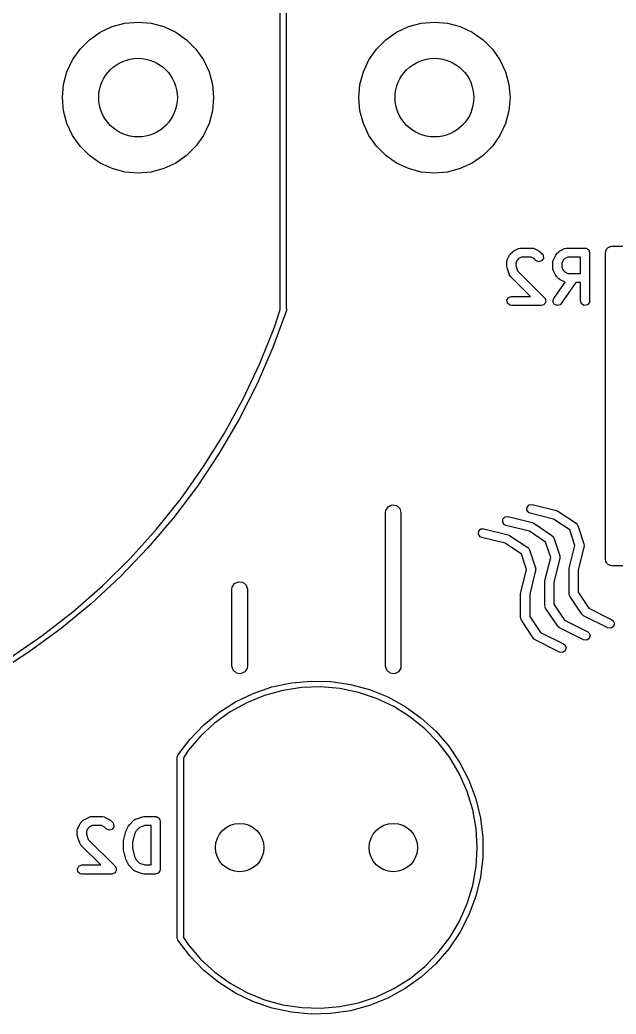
# Model space of a CAD drawing. Extents: x 101.3 to 159.9, y -98.9 to -67.7.
# Drawn here: x 136.15 to 146, y -97.15 to -80.72 of the extents above; entities that cross this region are included whole.
import ezdxf

# ---------------------------------------------------------------- set-up
doc = ezdxf.new("R2010")
doc.units = 0
doc.layers.add('BLACK', color=7, linetype='CONTINUOUS')

msp = doc.modelspace()

# ---------------------------------------------------------------- linework, layer by layer
at = {"layer": 'BLACK', "linetype": 'CONTINUOUS'}
for p, q in [((140.4492, -85.5), (140.4492, -78.508244)), ((140.5508, -78.5), (140.5508, -85.48342)), ((137.475, -80.917468), (137.672475, -80.825384)), ((137.672475, -80.825384), (137.88294, -80.76899)), ((137.88294, -80.76899), (138.1, -80.75)), ((138.1, -80.75), (138.31706, -80.76899)), ((138.31706, -80.76899), (138.527525, -80.825384)), ((138.527525, -80.825384), (138.725, -80.917468)), ((142.375, -80.917468), (142.572475, -80.825384)), ((142.572475, -80.825384), (142.78294, -80.76899)), ((142.78294, -80.76899), (143, -80.75)), ((143, -80.75), (143.21706, -80.76899)), ((143.21706, -80.76899), (143.427525, -80.825384)), ((143.427525, -80.825384), (143.625, -80.917468)), ((137.296515, -81.042444), (137.475, -80.917468)), ((138.725, -80.917468), (138.903485, -81.042444)), ((142.196515, -81.042444), (142.375, -80.917468)), ((143.625, -80.917468), (143.803485, -81.042444)), ((137.017468, -81.375), (137.142444, -81.196515)), ((137.142444, -81.196515), (137.296515, -81.042444)), ((138.903485, -81.042444), (139.057556, -81.196515)), ((139.057556, -81.196515), (139.182532, -81.375)), ((141.917468, -81.375), (142.042444, -81.196515)), ((142.042444, -81.196515), (142.196515, -81.042444)), ((143.803485, -81.042444), (143.957556, -81.196515)), ((143.957556, -81.196515), (144.082532, -81.375)), ((136.925384, -81.572475), (137.017468, -81.375)), ((139.182532, -81.375), (139.274616, -81.572475)), ((141.825384, -81.572475), (141.917468, -81.375)), ((144.082532, -81.375), (144.174616, -81.572475)), ((136.86899, -81.78294), (136.925384, -81.572475)), ((139.274616, -81.572475), (139.33101, -81.78294)), ((141.76899, -81.78294), (141.825384, -81.572475)), ((144.174616, -81.572475), (144.23101, -81.78294)), ((136.85, -82), (136.86899, -81.78294)), ((139.33101, -81.78294), (139.35, -82)), ((141.75, -82), (141.76899, -81.78294)), ((144.23101, -81.78294), (144.25, -82)), ((136.86899, -82.21706), (136.85, -82)), ((139.35, -82), (139.33101, -82.21706)), ((141.76899, -82.21706), (141.75, -82)), ((144.25, -82), (144.23101, -82.21706)), ((136.925384, -82.427525), (136.86899, -82.21706)), ((139.33101, -82.21706), (139.274616, -82.427525)), ((141.825384, -82.427525), (141.76899, -82.21706)), ((144.23101, -82.21706), (144.174616, -82.427525)), ((137.017468, -82.625), (136.925384, -82.427525)), ((139.274616, -82.427525), (139.182532, -82.625)), ((141.917468, -82.625), (141.825384, -82.427525)), ((144.174616, -82.427525), (144.082532, -82.625)), ((137.142444, -82.803485), (137.017468, -82.625)), ((139.182532, -82.625), (139.057556, -82.803485)), ((142.042444, -82.803485), (141.917468, -82.625)), ((144.082532, -82.625), (143.957556, -82.803485)), ((137.296515, -82.957556), (137.142444, -82.803485)), ((139.057556, -82.803485), (138.903485, -82.957556)), ((142.196515, -82.957556), (142.042444, -82.803485)), ((143.957556, -82.803485), (143.803485, -82.957556)), ((137.475, -83.082532), (137.296515, -82.957556)), ((138.903485, -82.957556), (138.725, -83.082532)), ((142.375, -83.082532), (142.196515, -82.957556)), ((143.803485, -82.957556), (143.625, -83.082532)), ((137.672475, -83.174616), (137.475, -83.082532)), ((137.88294, -83.23101), (137.672475, -83.174616)), ((138.527525, -83.174616), (138.31706, -83.23101)), ((138.725, -83.082532), (138.527525, -83.174616)), ((142.572475, -83.174616), (142.375, -83.082532)), ((142.78294, -83.23101), (142.572475, -83.174616)), ((143.427525, -83.174616), (143.21706, -83.23101)), ((143.625, -83.082532), (143.427525, -83.174616)), ((138.1, -83.25), (137.88294, -83.23101)), ((138.31706, -83.23101), (138.1, -83.25)), ((143, -83.25), (142.78294, -83.23101)), ((143.21706, -83.23101), (143, -83.25)), ((144.390268, -84.495213), (144.415235, -84.487786)), ((144.415235, -84.487786), (144.419596, -84.488828)), ((144.419596, -84.488828), (144.423809, -84.487295)), ((144.423809, -84.487295), (144.614285, -84.487295)), ((144.614285, -84.487295), (144.639937, -84.491818)), ((144.639937, -84.491818), (144.643372, -84.4947)), ((145.152172, -84.495213), (145.177139, -84.487787)), ((145.177139, -84.487787), (145.181499, -84.488828)), ((145.181499, -84.488828), (145.185713, -84.487295)), ((145.185713, -84.487295), (145.490475, -84.487295)), ((145.490475, -84.487295), (145.500216, -84.489012)), ((145.500216, -84.489012), (145.503499, -84.488434)), ((145.503499, -84.488434), (145.506384, -84.4901)), ((145.506384, -84.4901), (145.516127, -84.491818)), ((145.516127, -84.491818), (145.531054, -84.504343)), ((145.847804, -84.500281), (145.860822, -84.490822)), ((145.860822, -84.490822), (145.870281, -84.477804)), ((145.870281, -84.477804), (145.885585, -84.472831)), ((145.885585, -84.472831), (145.898604, -84.463373)), ((145.898604, -84.463373), (145.914695, -84.463373)), ((145.914695, -84.463373), (145.93, -84.4584)), ((145.93, -84.4584), (148.47, -84.4584)), ((144.204346, -84.681135), (144.242441, -84.604944)), ((144.242441, -84.604944), (144.255799, -84.586933)), ((144.255799, -84.586933), (144.25649, -84.585452)), ((144.25649, -84.585452), (144.294585, -84.547357)), ((144.294585, -84.547357), (144.312951, -84.534497)), ((144.312951, -84.534497), (144.314077, -84.533308)), ((144.314077, -84.533308), (144.390268, -84.495213)), ((144.441514, -84.637295), (144.392044, -84.662029)), ((144.59658, -84.637295), (144.441514, -84.637295)), ((144.646048, -84.662029), (144.59658, -84.637295)), ((144.643372, -84.4947), (144.647826, -84.495213)), ((144.647826, -84.495213), (144.724016, -84.533308)), ((144.724016, -84.533308), (144.742024, -84.546664)), ((144.742024, -84.546664), (144.743507, -84.547356)), ((144.743507, -84.547356), (144.781603, -84.585451)), ((144.801016, -84.657895), (144.77159, -84.699921)), ((144.781603, -84.585451), (144.796544, -84.606788)), ((144.796544, -84.606788), (144.801016, -84.657895)), ((144.96625, -84.681135), (145.004346, -84.604944)), ((145.004346, -84.604944), (145.017702, -84.586936)), ((145.017702, -84.586936), (145.018395, -84.585452)), ((145.018395, -84.585452), (145.05649, -84.547357)), ((145.05649, -84.547357), (145.074856, -84.534497)), ((145.074856, -84.534497), (145.075982, -84.533308)), ((145.075982, -84.533308), (145.152172, -84.495213)), ((145.203418, -84.637295), (145.15395, -84.662029)), ((145.415475, -84.637295), (145.203418, -84.637295)), ((145.415475, -84.906342), (145.415475, -84.637295)), ((145.531054, -84.504343), (145.547928, -84.514086)), ((145.547928, -84.514086), (145.550242, -84.520444)), ((145.550242, -84.520444), (145.555427, -84.524795)), ((145.555427, -84.524795), (145.558811, -84.543986)), ((145.558811, -84.543986), (145.565475, -84.562295)), ((145.565475, -84.562295), (145.565475, -85.362295)), ((145.8284, -84.56), (145.833373, -84.544694)), ((145.8284, -89.64), (145.8284, -84.56)), ((145.833373, -84.528604), (145.842831, -84.515585)), ((145.833373, -84.544694), (145.833373, -84.528604)), ((145.842831, -84.515585), (145.847804, -84.500281)), ((144.196428, -84.714676), (144.200951, -84.689024)), ((144.196428, -84.790866), (144.196428, -84.714676)), ((144.196988, -84.792404), (144.196428, -84.790866)), ((144.200277, -84.814583), (144.196988, -84.792404)), ((144.238372, -84.928869), (144.200277, -84.814583)), ((144.200951, -84.689024), (144.203833, -84.685588)), ((144.203833, -84.685588), (144.204346, -84.681135)), ((144.371162, -84.682911), (144.346428, -84.73238)), ((144.346428, -84.73238), (144.346428, -84.778696)), ((144.346428, -84.778696), (144.375075, -84.864638)), ((144.392044, -84.662029), (144.371162, -84.682911)), ((144.675539, -84.691519), (144.646048, -84.662029)), ((144.722035, -84.713199), (144.675539, -84.691519)), ((144.77159, -84.699921), (144.722035, -84.713199)), ((144.958332, -84.714676), (144.962855, -84.689024)), ((144.958332, -84.828961), (144.958332, -84.714676)), ((144.962855, -84.689024), (144.965737, -84.685588)), ((144.965737, -84.685588), (144.96625, -84.681135)), ((145.133067, -84.682911), (145.108332, -84.732381)), ((145.108332, -84.732381), (145.108332, -84.811255)), ((145.108332, -84.811255), (145.133067, -84.860725)), ((145.15395, -84.662029), (145.133067, -84.682911)), ((144.241159, -84.932381), (144.238372, -84.928869)), ((144.24155, -84.936848), (144.241159, -84.932381)), ((144.25649, -84.958185), (144.24155, -84.936848)), ((144.5856, -85.287295), (144.25649, -84.958185)), ((144.375075, -84.864638), (144.819699, -85.309262)), ((144.959865, -84.833174), (144.958332, -84.828961)), ((144.958824, -84.837536), (144.959865, -84.833174)), ((144.96625, -84.862502), (144.958824, -84.837536)), ((145.004346, -84.938693), (144.96625, -84.862502)), ((145.005535, -84.939818), (145.004346, -84.938693)), ((145.018395, -84.958185), (145.005535, -84.939818)), ((145.05649, -84.99628), (145.018395, -84.958185)), ((145.133067, -84.860725), (145.15395, -84.881608)), ((145.15395, -84.881608), (145.203418, -84.906342)), ((145.203418, -84.906342), (145.415475, -84.906342)), ((144.97189, -85.319285), (145.159465, -85.051319)), ((145.057971, -84.996971), (145.05649, -84.99628)), ((145.075982, -85.010329), (145.057971, -84.996971)), ((145.152172, -85.048424), (145.075982, -85.010329)), ((145.339048, -85.056342), (145.094774, -85.405305)), ((145.156625, -85.048936), (145.152172, -85.048424)), ((145.159465, -85.051319), (145.156625, -85.048936)), ((145.415475, -85.056342), (145.339048, -85.056342)), ((145.415475, -85.362295), (145.415475, -85.056342)), ((144.197567, -85.349271), (144.223219, -85.304842)), ((144.223219, -85.304842), (144.271428, -85.287295)), ((144.271428, -85.287295), (144.5856, -85.287295)), ((144.819699, -85.309262), (144.829091, -85.322674)), ((144.206476, -85.399795), (144.197567, -85.349271)), ((144.245776, -85.432772), (144.206476, -85.399795)), ((144.271428, -85.437295), (144.245776, -85.432772)), ((144.766666, -85.437295), (144.271428, -85.437295)), ((144.787876, -85.429574), (144.766666, -85.437295)), ((144.809684, -85.423732), (144.787876, -85.429574)), ((144.811652, -85.42092), (144.809684, -85.423732)), ((144.814875, -85.419748), (144.811652, -85.42092)), ((144.82616, -85.400202), (144.814875, -85.419748)), ((144.839111, -85.381707), (144.82616, -85.400202)), ((144.829091, -85.322674), (144.831618, -85.324795)), ((144.831618, -85.324795), (144.831968, -85.326784)), ((144.831968, -85.326784), (144.83464, -85.330599)), ((144.83464, -85.330599), (144.836607, -85.353092)), ((144.836607, -85.353092), (144.840527, -85.375319)), ((144.840527, -85.375319), (144.838812, -85.378289)), ((144.838812, -85.378289), (144.839111, -85.381707)), ((144.958619, -85.368842), (144.97189, -85.319285)), ((144.980306, -85.415336), (144.958619, -85.368842)), ((145.026806, -85.437011), (144.980306, -85.415336)), ((145.076359, -85.423726), (145.026806, -85.437011)), ((145.094774, -85.405305), (145.076359, -85.423726)), ((145.433022, -85.410504), (145.415475, -85.362295)), ((145.477451, -85.436156), (145.433022, -85.410504)), ((145.527975, -85.427247), (145.477451, -85.436156)), ((145.560952, -85.387947), (145.527975, -85.427247)), ((145.565475, -85.362295), (145.560952, -85.387947)), ((140.552477, -85.517494), (140.327538, -86.131526)), ((140.353582, -85.79285), (140.450314, -85.502691)), ((140.450314, -85.502691), (140.4492, -85.5)), ((140.5508, -85.48342), (140.552715, -85.486099)), ((140.552715, -85.486099), (140.552477, -85.517494)), ((140.112806, -86.394717), (140.353582, -85.79285)), ((140.327538, -86.131526), (140.066904, -86.731278)), ((139.837077, -86.981396), (140.112806, -86.394717)), ((140.066904, -86.731278), (139.771476, -87.314677)), ((139.527348, -87.550857), (139.837077, -86.981396)), ((139.771476, -87.314677), (139.442276, -87.879707)), ((139.184691, -88.101134), (139.527348, -87.550857)), ((139.442276, -87.879707), (139.080441, -88.424416)), ((138.810289, -88.630323), (139.184691, -88.101134)), ((139.080441, -88.424416), (138.687222, -88.946921)), ((138.405437, -89.136597), (138.810289, -88.630323)), ((142.198144, -88.82422), (142.236833, -88.76402)), ((142.236833, -88.76402), (142.301926, -88.734293)), ((142.301926, -88.734293), (142.372758, -88.744477)), ((142.372758, -88.744477), (142.426839, -88.791339)), ((144.531503, -88.769451), (144.567165, -88.73257)), ((144.567165, -88.73257), (144.61819, -88.727239)), ((144.61819, -88.727239), (145.018191, -88.827239)), ((142.193, -88.86), (142.198144, -88.82422)), ((142.193, -91.4), (142.193, -88.86)), ((142.426839, -88.791339), (142.447, -88.86)), ((142.447, -88.86), (142.447, -91.4)), ((144.167165, -88.93257), (144.21819, -88.927239)), ((144.21819, -88.927239), (144.618191, -89.027239)), ((144.527892, -88.820627), (144.531503, -88.769451)), ((144.558021, -88.862151), (144.527892, -88.820627)), ((144.58181, -88.872761), (144.558021, -88.862151)), ((144.969206, -88.96961), (144.58181, -88.872761)), ((145.018191, -88.827239), (145.041183, -88.837493)), ((145.041183, -88.837493), (145.041603, -88.837596)), ((145.041603, -88.837596), (145.341602, -89.037596)), ((138.687222, -88.946921), (138.263978, -89.445415)), ((144.127892, -89.020627), (144.131503, -88.969451)), ((144.158021, -89.062151), (144.127892, -89.020627)), ((144.131503, -88.969451), (144.167165, -88.93257)), ((144.18181, -89.072761), (144.158021, -89.062151)), ((144.569206, -89.16961), (144.18181, -89.072761)), ((144.618191, -89.027239), (144.641183, -89.037493)), ((144.641183, -89.037493), (144.641603, -89.037596)), ((144.641603, -89.037596), (144.941602, -89.237596)), ((145.236986, -89.14813), (144.969206, -88.96961)), ((145.341602, -89.037596), (145.360437, -89.055589)), ((145.360437, -89.055589), (145.363771, -89.066983)), ((145.363771, -89.066983), (145.371151, -89.076283)), ((145.371151, -89.076283), (145.471151, -89.376283)), ((137.971533, -89.618204), (138.405437, -89.136597)), ((143.727892, -89.220627), (143.731503, -89.169451)), ((143.758021, -89.262151), (143.727892, -89.220627)), ((143.731503, -89.169451), (143.767165, -89.13257)), ((143.767165, -89.13257), (143.81819, -89.127239)), ((143.81819, -89.127239), (144.218191, -89.227239)), ((144.218191, -89.227239), (144.241183, -89.237493)), ((144.241183, -89.237493), (144.241603, -89.237596)), ((144.241603, -89.237596), (144.541602, -89.437596)), ((144.836986, -89.34813), (144.569206, -89.16961)), ((144.941602, -89.237596), (144.960437, -89.255589)), ((144.960437, -89.255589), (144.963771, -89.266983)), ((145.321942, -89.402996), (145.236986, -89.14813)), ((143.78181, -89.272761), (143.758021, -89.262151)), ((144.169206, -89.36961), (143.78181, -89.272761)), ((144.436986, -89.54813), (144.169206, -89.36961)), ((144.921942, -89.602996), (144.836986, -89.34813)), ((144.963771, -89.266983), (144.971151, -89.276283)), ((144.971151, -89.276283), (145.071151, -89.576283)), ((145.227239, -89.78181), (145.321942, -89.402996)), ((145.472761, -89.41819), (145.375, -89.809234)), ((145.471151, -89.376283), (145.474972, -89.402049)), ((145.474972, -89.402049), (145.471889, -89.409848)), ((145.471889, -89.409848), (145.472761, -89.41819)), ((138.263978, -89.445415), (137.812171, -89.918176)), ((144.521942, -89.802996), (144.436986, -89.54813)), ((144.541602, -89.437596), (144.560437, -89.455589)), ((144.560437, -89.455589), (144.563771, -89.466983)), ((144.563771, -89.466983), (144.571151, -89.476283)), ((144.571151, -89.476283), (144.671151, -89.776283)), ((145.071151, -89.576283), (145.074972, -89.602049)), ((137.510078, -90.073481), (137.971533, -89.618204)), ((144.827239, -89.98181), (144.921942, -89.602996)), ((145.072761, -89.61819), (144.975, -90.009234)), ((145.074972, -89.602049), (145.071889, -89.609848)), ((145.071889, -89.609848), (145.072761, -89.61819)), ((145.833373, -89.655305), (145.8284, -89.64)), ((145.833373, -89.671396), (145.833373, -89.655305)), ((145.842831, -89.684414), (145.833373, -89.671396)), ((145.847804, -89.699719), (145.842831, -89.684414)), ((145.860822, -89.709177), (145.847804, -89.699719)), ((145.870281, -89.722196), (145.860822, -89.709177)), ((145.885585, -89.727168), (145.870281, -89.722196)), ((145.898604, -89.736627), (145.885585, -89.727168)), ((145.914695, -89.736627), (145.898604, -89.736627)), ((145.93, -89.7416), (145.914695, -89.736627)), ((148.47, -89.7416), (145.93, -89.7416)), ((137.812171, -89.918176), (137.333364, -90.36357)), ((144.427239, -90.18181), (144.521942, -89.802996)), ((144.672761, -89.81819), (144.575, -90.209234)), ((144.671151, -89.776283), (144.674972, -89.802049)), ((144.674972, -89.802049), (144.671889, -89.809848)), ((144.671889, -89.809848), (144.672761, -89.81819)), ((145.225, -89.8), (145.227599, -89.785258)), ((145.225, -90.2), (145.225, -89.8)), ((145.227599, -89.785258), (145.227239, -89.78181)), ((145.375, -89.809234), (145.375, -90.177291)), ((137.022667, -90.500855), (137.510078, -90.073481)), ((139.658144, -90.09422), (139.696833, -90.03402)), ((139.696833, -90.03402), (139.761926, -90.004293)), ((139.761926, -90.004293), (139.832758, -90.014477)), ((139.832758, -90.014477), (139.886839, -90.061339)), ((139.886839, -90.061339), (139.907, -90.13)), ((144.825, -90), (144.827599, -89.985258)), ((144.825, -90.4), (144.825, -90)), ((144.827599, -89.985258), (144.827239, -89.98181)), ((144.975, -90.009234), (144.975, -90.377291)), ((139.653, -90.13), (139.658144, -90.09422)), ((139.653, -91.4), (139.653, -90.13)), ((139.907, -90.13), (139.907, -91.4)), ((144.425, -90.2), (144.427599, -90.185258)), ((144.425, -90.6), (144.425, -90.2)), ((144.427599, -90.185258), (144.427239, -90.18181)), ((144.575, -90.209234), (144.575, -90.577291)), ((145.228139, -90.208624), (145.225, -90.2)), ((145.22713, -90.21775), (145.228139, -90.208624)), ((145.237596, -90.241603), (145.22713, -90.21775)), ((145.437596, -90.541602), (145.237596, -90.241603)), ((145.375, -90.177291), (145.551356, -90.441825)), ((137.333364, -90.36357), (136.829211, -90.780058)), ((144.828139, -90.408624), (144.825, -90.4)), ((144.82713, -90.41775), (144.828139, -90.408624)), ((144.975, -90.377291), (145.151356, -90.641825)), ((136.510983, -90.898847), (137.022667, -90.500855)), ((144.837596, -90.441603), (144.82713, -90.41775)), ((145.037596, -90.741602), (144.837596, -90.441603)), ((145.442913, -90.545509), (145.437596, -90.541602)), ((145.445538, -90.551565), (145.442913, -90.545509)), ((145.466459, -90.567082), (145.445538, -90.551565)), ((145.866459, -90.767082), (145.466459, -90.567082)), ((145.551356, -90.441825), (145.933541, -90.632918)), ((144.428139, -90.608624), (144.425, -90.6)), ((144.42713, -90.61775), (144.428139, -90.608624)), ((144.437596, -90.641603), (144.42713, -90.61775)), ((144.637596, -90.941602), (144.437596, -90.641603)), ((144.575, -90.577291), (144.751356, -90.841825)), ((145.151356, -90.641825), (145.533541, -90.832918)), ((145.933541, -90.632918), (145.954462, -90.648436)), ((145.954462, -90.648436), (145.974866, -90.695507)), ((145.974866, -90.695507), (145.960239, -90.744681)), ((135.976796, -91.266083), (136.510983, -90.898847)), ((136.829211, -90.780058), (136.301454, -91.166199)), ((144.751356, -90.841825), (145.133541, -91.032918)), ((145.042913, -90.745509), (145.037596, -90.741602)), ((145.045538, -90.751565), (145.042913, -90.745509)), ((145.066459, -90.767082), (145.045538, -90.751565)), ((145.466459, -90.967082), (145.066459, -90.767082)), ((145.533541, -90.832918), (145.554462, -90.848436)), ((145.554462, -90.848436), (145.574866, -90.895507)), ((145.574866, -90.895507), (145.560239, -90.944681)), ((145.917426, -90.772947), (145.866459, -90.767082)), ((145.960239, -90.744681), (145.917426, -90.772947)), ((144.642913, -90.945509), (144.637596, -90.941602)), ((144.645538, -90.951565), (144.642913, -90.945509)), ((144.666459, -90.967082), (144.645538, -90.951565)), ((145.066459, -91.167082), (144.666459, -90.967082)), ((145.133541, -91.032918), (145.154462, -91.048436)), ((145.154462, -91.048436), (145.174866, -91.095507)), ((145.517426, -90.972947), (145.466459, -90.967082)), ((145.560239, -90.944681), (145.517426, -90.972947)), ((136.301454, -91.166199), (135.751918, -91.52066)), ((145.117426, -91.172947), (145.066459, -91.167082)), ((145.160239, -91.144681), (145.117426, -91.172947)), ((145.174866, -91.095507), (145.160239, -91.144681)), ((139.673161, -91.468661), (139.653, -91.4)), ((139.727242, -91.515523), (139.673161, -91.468661)), ((139.798074, -91.525707), (139.727242, -91.515523)), ((139.863167, -91.49598), (139.798074, -91.525707)), ((139.901856, -91.43578), (139.863167, -91.49598)), ((139.907, -91.4), (139.901856, -91.43578)), ((142.213161, -91.468661), (142.193, -91.4)), ((142.267242, -91.515523), (142.213161, -91.468661)), ((142.338074, -91.525707), (142.267242, -91.515523)), ((142.403167, -91.49598), (142.338074, -91.525707)), ((142.441856, -91.43578), (142.403167, -91.49598)), ((142.447, -91.4), (142.441856, -91.43578)), ((140.314601, -91.745003), (140.634357, -91.676572)), ((140.634357, -91.676572), (140.95997, -91.646508)), ((140.95997, -91.646508), (141.28685, -91.655237)), ((141.28685, -91.655237), (141.610394, -91.702635)), ((141.610394, -91.702635), (141.926042, -91.788033)), ((139.710528, -91.992587), (140.005205, -91.850838)), ((140.189704, -91.885041), (139.89778, -92.004688)), ((140.005205, -91.850838), (140.314601, -91.745003)), ((140.493748, -91.800825), (140.189704, -91.885041)), ((140.805629, -91.753226), (140.493748, -91.800825)), ((141.120952, -91.742916), (140.805629, -91.753226)), ((141.435276, -91.77004), (141.120952, -91.742916)), ((141.744171, -91.834215), (141.435276, -91.77004)), ((142.043288, -91.934537), (141.744171, -91.834215)), ((141.926042, -91.788033), (142.229349, -91.91023)), ((139.434722, -92.168252), (139.710528, -91.992587)), ((139.89778, -92.004688), (139.622089, -92.158081)), ((142.32841, -92.069593), (142.043288, -91.934537)), ((142.229349, -91.91023), (142.516041, -92.067503)), ((139.181673, -92.375358), (139.434722, -92.168252)), ((139.622089, -92.158081), (139.366515, -92.343059)), ((142.595522, -92.237481), (142.32841, -92.069593)), ((142.516041, -92.067503), (142.782079, -92.257636)), ((138.954945, -92.610988), (139.181673, -92.375358)), ((139.366515, -92.343059), (139.134658, -92.557015)), ((142.840861, -92.435834), (142.595522, -92.237481)), ((142.782079, -92.257636), (143.023715, -92.477952)), ((143.060969, -92.661859), (142.840861, -92.435834)), ((143.023715, -92.477952), (143.237545, -92.725346)), ((138.757732, -92.871821), (138.954945, -92.610988)), ((139.134658, -92.557015), (138.929784, -92.796936)), ((143.252746, -92.912372), (143.060969, -92.661859)), ((138.751114, -92.895378), (138.757732, -92.871821)), ((138.929784, -92.796936), (138.8508, -92.915385)), ((143.237545, -92.725346), (143.420557, -92.996333)), ((138.7492, -92.9), (138.751114, -92.895378)), ((138.7492, -95.9), (138.7492, -92.9)), ((138.8508, -92.915385), (138.8508, -95.884605)), ((143.413491, -93.183842), (143.252746, -92.912372)), ((143.420557, -92.996333), (143.570171, -93.287095)), ((143.540938, -93.472446), (143.413491, -93.183842)), ((143.570171, -93.287095), (143.684281, -93.593535)), ((143.633293, -93.774118), (143.540938, -93.472446)), ((143.684281, -93.593535), (143.761278, -93.911338)), ((143.689253, -94.084607), (143.633293, -93.774118)), ((137.104346, -94.081135), (137.142441, -94.004944)), ((137.142441, -94.004944), (137.155799, -93.986933)), ((137.155799, -93.986933), (137.15649, -93.985452)), ((137.15649, -93.985452), (137.194585, -93.947357)), ((137.194585, -93.947357), (137.212951, -93.934497)), ((137.212951, -93.934497), (137.214077, -93.933308)), ((137.214077, -93.933308), (137.290268, -93.895213)), ((137.290268, -93.895213), (137.315235, -93.887786)), ((137.315235, -93.887786), (137.319596, -93.888828)), ((137.319596, -93.888828), (137.323809, -93.887295)), ((137.323809, -93.887295), (137.514285, -93.887295)), ((137.514285, -93.887295), (137.539937, -93.891818)), ((137.539937, -93.891818), (137.543372, -93.8947)), ((137.543372, -93.8947), (137.547826, -93.895213)), ((137.547826, -93.895213), (137.624016, -93.933308)), ((137.624016, -93.933308), (137.642024, -93.946664)), ((137.642024, -93.946664), (137.643507, -93.947356)), ((137.643507, -93.947356), (137.681603, -93.985451)), ((137.681603, -93.985451), (137.696544, -94.006788)), ((137.696544, -94.006788), (137.701016, -94.057895)), ((137.942441, -94.043039), (137.955799, -94.025028)), ((137.955799, -94.025028), (137.95649, -94.023547)), ((137.95649, -94.023547), (138.03268, -93.947357)), ((138.03268, -93.947357), (138.054017, -93.932416)), ((138.054017, -93.932416), (138.058485, -93.932025)), ((138.058485, -93.932025), (138.061996, -93.929239)), ((138.061996, -93.929239), (138.176282, -93.891144)), ((138.176282, -93.891144), (138.19846, -93.887855)), ((138.19846, -93.887855), (138.199999, -93.887295)), ((138.199999, -93.887295), (138.390475, -93.887295)), ((138.390475, -93.887295), (138.400216, -93.889012)), ((138.400216, -93.889012), (138.403499, -93.888434)), ((138.403499, -93.888434), (138.406384, -93.8901)), ((138.406384, -93.8901), (138.416127, -93.891818)), ((138.416127, -93.891818), (138.431054, -93.904343)), ((138.431054, -93.904343), (138.447928, -93.914086)), ((138.447928, -93.914086), (138.450242, -93.920444)), ((138.450242, -93.920444), (138.455427, -93.924795)), ((138.455427, -93.924795), (138.458811, -93.943986)), ((138.458811, -93.943986), (138.465475, -93.962295)), ((138.465475, -93.962295), (138.465475, -94.762295)), ((143.761278, -93.911338), (143.800079, -94.236025)), ((137.096428, -94.114676), (137.100951, -94.089024)), ((137.096428, -94.190866), (137.096428, -94.114676)), ((137.096988, -94.192404), (137.096428, -94.190866)), ((137.100277, -94.214583), (137.096988, -94.192404)), ((137.100951, -94.089024), (137.103833, -94.085588)), ((137.103833, -94.085588), (137.104346, -94.081135)), ((137.271162, -94.082911), (137.246428, -94.13238)), ((137.246428, -94.13238), (137.246428, -94.178696)), ((137.246428, -94.178696), (137.275075, -94.264638)), ((137.292044, -94.062029), (137.271162, -94.082911)), ((137.341514, -94.037295), (137.292044, -94.062029)), ((137.49658, -94.037295), (137.341514, -94.037295)), ((137.546048, -94.062029), (137.49658, -94.037295)), ((137.575539, -94.091519), (137.546048, -94.062029)), ((137.622035, -94.113199), (137.575539, -94.091519)), ((137.67159, -94.099921), (137.622035, -94.113199)), ((137.701016, -94.057895), (137.67159, -94.099921)), ((137.860571, -94.286961), (137.898667, -94.13458)), ((137.898667, -94.13458), (137.90394, -94.122756)), ((137.90394, -94.122756), (137.904346, -94.11923)), ((137.904346, -94.11923), (137.942441, -94.043039)), ((138.042192, -94.178946), (138.008332, -94.314387)), ((138.071162, -94.121006), (138.042192, -94.178946)), ((138.126226, -94.065942), (138.071162, -94.121006)), ((138.212169, -94.037295), (138.126226, -94.065942)), ((138.315475, -94.037295), (138.212169, -94.037295)), ((138.315475, -94.687295), (138.315475, -94.037295)), ((143.708031, -94.399539), (143.689253, -94.084607)), ((137.138372, -94.328869), (137.100277, -94.214583)), ((137.141159, -94.332381), (137.138372, -94.328869)), ((137.14155, -94.336848), (137.141159, -94.332381)), ((137.15649, -94.358185), (137.14155, -94.336848)), ((137.275075, -94.264638), (137.719699, -94.709262)), ((137.858332, -94.305152), (137.860931, -94.290409)), ((137.858332, -94.419438), (137.858332, -94.305152)), ((137.860931, -94.290409), (137.860571, -94.286961)), ((138.008332, -94.314387), (138.008332, -94.410202)), ((143.800079, -94.236025), (143.800135, -94.563022)), ((137.4856, -94.687295), (137.15649, -94.358185)), ((137.859517, -94.422695), (137.858332, -94.419438)), ((137.860571, -94.437629), (137.859517, -94.422695)), ((137.898667, -94.59001), (137.860571, -94.437629)), ((138.008332, -94.410202), (138.042192, -94.545642)), ((143.689362, -94.714478), (143.708031, -94.399539)), ((137.900656, -94.592955), (137.898667, -94.59001)), ((137.904346, -94.60536), (137.900656, -94.592955)), ((137.942441, -94.68155), (137.904346, -94.60536)), ((137.943627, -94.682673), (137.942441, -94.68155)), ((137.95649, -94.701042), (137.943627, -94.682673)), ((138.042192, -94.545642), (138.071162, -94.603582)), ((138.071162, -94.603582), (138.126227, -94.658648)), ((138.126227, -94.658648), (138.212169, -94.687295)), ((143.800135, -94.563022), (143.761448, -94.887722)), ((137.097567, -94.749271), (137.123219, -94.704842)), ((137.106476, -94.799795), (137.097567, -94.749271)), ((137.145776, -94.832772), (137.106476, -94.799795)), ((137.123219, -94.704842), (137.171428, -94.687295)), ((137.171428, -94.837295), (137.145776, -94.832772)), ((137.171428, -94.687295), (137.4856, -94.687295)), ((137.666666, -94.837295), (137.171428, -94.837295)), ((137.687876, -94.829574), (137.666666, -94.837295)), ((137.709684, -94.823732), (137.687876, -94.829574)), ((137.711652, -94.82092), (137.709684, -94.823732)), ((137.714875, -94.819748), (137.711652, -94.82092)), ((137.72616, -94.800202), (137.714875, -94.819748)), ((137.719699, -94.709262), (137.729091, -94.722674)), ((137.739111, -94.781707), (137.72616, -94.800202)), ((137.729091, -94.722674), (137.731618, -94.724795)), ((137.731618, -94.724795), (137.731968, -94.726784)), ((137.731968, -94.726784), (137.73464, -94.730599)), ((137.73464, -94.730599), (137.736607, -94.753092)), ((137.736607, -94.753092), (137.740527, -94.775319)), ((137.740527, -94.775319), (137.738812, -94.778289)), ((137.738812, -94.778289), (137.739111, -94.781707)), ((138.03268, -94.777233), (137.95649, -94.701042)), ((138.036743, -94.779127), (138.03268, -94.777233)), ((138.039091, -94.782949), (138.036743, -94.779127)), ((138.061996, -94.795351), (138.039091, -94.782949)), ((138.176282, -94.833446), (138.061996, -94.795351)), ((138.177916, -94.833401), (138.176282, -94.833446)), ((138.199999, -94.837295), (138.177916, -94.833401)), ((138.390475, -94.837295), (138.199999, -94.837295)), ((138.212169, -94.687295), (138.315475, -94.687295)), ((138.408783, -94.830631), (138.390475, -94.837295)), ((138.427975, -94.827247), (138.408783, -94.830631)), ((138.432325, -94.822062), (138.427975, -94.827247)), ((138.438684, -94.819748), (138.432325, -94.822062)), ((138.448426, -94.802874), (138.438684, -94.819748)), ((138.460952, -94.787947), (138.448426, -94.802874)), ((138.462669, -94.778204), (138.460952, -94.787947)), ((138.464336, -94.775319), (138.462669, -94.778204)), ((138.465475, -94.762295), (138.463757, -94.772036)), ((138.463757, -94.772036), (138.464336, -94.775319)), ((143.633509, -95.024987), (143.689362, -94.714478)), ((143.761448, -94.887722), (143.68456, -95.205551)), ((143.54126, -95.32669), (143.633509, -95.024987)), ((143.413912, -95.615338), (143.54126, -95.32669)), ((143.68456, -95.205551), (143.570557, -95.512032)), ((143.253262, -95.886865), (143.413912, -95.615338)), ((143.570557, -95.512032), (143.421043, -95.802845)), ((143.421043, -95.802845), (143.238126, -96.073896)), ((138.752043, -95.906864), (138.7492, -95.9)), ((138.758262, -95.928973), (138.752043, -95.906864)), ((138.955565, -96.189738), (138.758262, -95.928973)), ((138.8508, -95.884605), (138.93034, -96.003799)), ((143.061571, -96.137443), (143.253262, -95.886865)), ((138.93034, -96.003799), (139.135297, -96.243649)), ((142.841541, -96.363545), (143.061571, -96.137443)), ((143.238126, -96.073896), (143.024382, -96.321364)), ((139.182375, -96.42529), (138.955565, -96.189738)), ((139.135297, -96.243649), (139.367228, -96.457525)), ((143.024382, -96.321364), (142.782822, -96.541763)), ((139.435496, -96.632308), (139.182375, -96.42529)), ((139.367228, -96.457525), (139.622867, -96.642414)), ((142.596272, -96.561983), (142.841541, -96.363545)), ((139.711363, -96.807877), (139.435496, -96.632308)), ((139.622867, -96.642414), (139.898611, -96.795711)), ((142.329218, -96.729964), (142.596272, -96.561983)), ((142.782822, -96.541763), (142.51685, -96.731989)), ((140.006089, -96.949524), (139.711363, -96.807877)), ((139.898611, -96.795711), (140.190576, -96.915257)), ((142.044142, -96.865119), (142.329218, -96.729964)), ((142.51685, -96.731989), (142.230212, -96.889361)), ((140.315521, -97.055252), (140.006089, -96.949524)), ((140.190576, -96.915257), (140.494649, -96.999368)), ((141.436187, -97.029827), (141.745061, -96.965545)), ((141.745061, -96.965545), (142.044142, -96.865119)), ((142.230212, -96.889361), (141.926948, -97.011663)), ((140.635302, -97.123572), (140.315521, -97.055252)), ((140.494649, -96.999368), (140.806546, -97.046858)), ((140.960924, -97.153523), (140.635302, -97.123572)), ((140.806546, -97.046858), (141.121873, -97.057059)), ((141.287802, -97.144681), (140.960924, -97.153523)), ((141.121873, -97.057059), (141.436187, -97.029827)), ((141.611329, -97.097171), (141.287802, -97.144681)), ((141.926948, -97.011663), (141.611329, -97.097171))]:
    msp.add_line(p, q, dxfattribs=at)
at = {"layer": 'BLACK'}
for centre, radius in [((138.1, -82), 0.65), ((143, -82), 0.65), ((139.78, -94.4), 0.4), ((142.32, -94.4), 0.4)]:
    msp.add_circle(centre, radius, dxfattribs=at)

doc.saveas('drawing.dxf')
